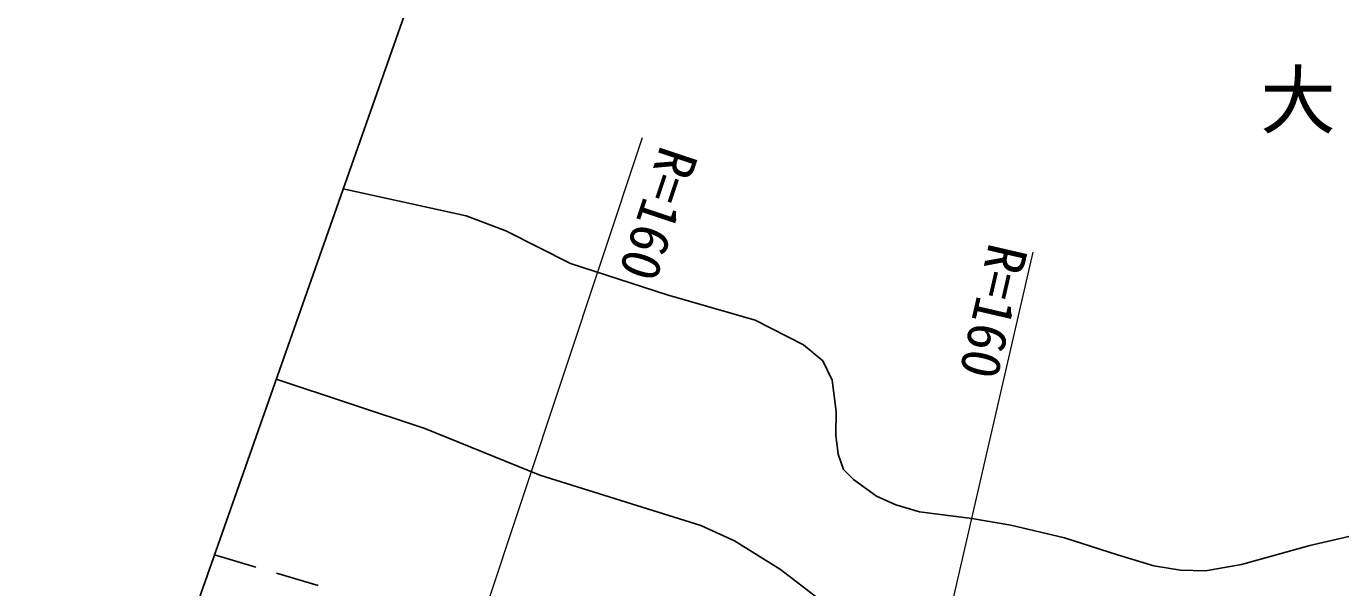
# Model space of a CAD drawing. Units: millimetres, scale not verified. Extents: x 40000 to 680000, y 20000 to 380000.
# Drawn here: x 71466 to 132377, y 293039 to 319047 of the extents above; entities that cross this region are included whole.
import ezdxf
from ezdxf.enums import TextEntityAlignment as Align

# ---------------------------------------------------------------- set-up
doc = ezdxf.new("R2010")
doc.units = ezdxf.units.MM
doc.header["$LTSCALE"] = 1000
for name, color, linetype, lineweight in [('M-BGD', 7, 'Continuous', 25), ('M-BGD-HTXT', 7, 'Continuous', 13), ('M-BMK-SRVR', 3, 'Continuous', 25)]:
    doc.layers.add(name, color=color, linetype=linetype, lineweight=lineweight)
doc.styles.add('ＭＳ ゴシック', font='')
doc.styles.get('ＭＳ ゴシック').set_extended_font_data('MS Gothic')

msp = doc.modelspace()

# ---------------------------------------------------------------- linework, layer by layer
at = {"layer": 'M-BGD'}
for p, q in [((86155, 311522), (91857, 310264)), ((91857, 310264), (93685, 309574)), ((93685, 309574), (96686, 308057)), ((96686, 308057), (101169, 306608)), ((101169, 306608), (105239, 305436)), ((105239, 305436), (107481, 304297)), ((107481, 304297), (108378, 303550)), ((108378, 303550), (108814, 302653)), ((83052, 302695), (89934, 300410)), ((108814, 302653), (108998, 301205)), ((108998, 301205), (108975, 300101)), ((89934, 300410), (95269, 298249)), ((108975, 300101), (109090, 299227)), ((109090, 299227), (109343, 298515)), ((109343, 298515), (109803, 298055)), ((95269, 298249), (102718, 295927)), ((109803, 298055), (110861, 297273)), ((110861, 297273), (111758, 296882)), ((111758, 296882), (112861, 296560)), ((112861, 296560), (115283, 296249)), ((115283, 296249), (117092, 295940)), ((102718, 295927), (104282, 295214)), ((117092, 295940), (119575, 295342)), ((130941, 294989), (134927, 295924)), ((104282, 295214), (106412, 293888)), ((119575, 295342), (122035, 294560)), ((127783, 294115), (130941, 294989)), ((80193, 294564), (82110, 293994)), ((122035, 294560), (123721, 294054)), ((83068, 293709), (84985, 293139)), ((106412, 293888), (108420, 292340)), ((123721, 294054), (124948, 293855)), ((124948, 293855), (126113, 293824)), ((126113, 293824), (127783, 294115))]:
    msp.add_line(p, q, dxfattribs=at)
at = {"layer": 'M-BGD-HTXT'}
for p, q in [((90616, 285633), (100020, 313902)), ((111479, 279760), (118127, 308580))]:
    msp.add_line(p, q, dxfattribs=at)
at = {"layer": 'M-BMK-SRVR'}
msp.add_line((66451, 255479), (91147, 325721), dxfattribs=at)

# ---------------------------------------------------------------- texts
at = {"layer": 'M-BGD', "style": 'ＭＳ ゴシック'}
msp.add_text('大\u3000原', height=2566, dxfattribs=at).set_placement((139150, 313584), align=Align.BOTTOM_RIGHT)
at = {"layer": 'M-BGD-HTXT', "style": 'ＭＳ ゴシック'}
for rotation, p in [(251.6, (100358, 313761)), (257.012, (115564, 309199))]:
    msp.add_text('R=160', height=1833, rotation=rotation, dxfattribs=at).set_placement(p, align=Align.BOTTOM_LEFT)

doc.saveas('drawing.dxf')
